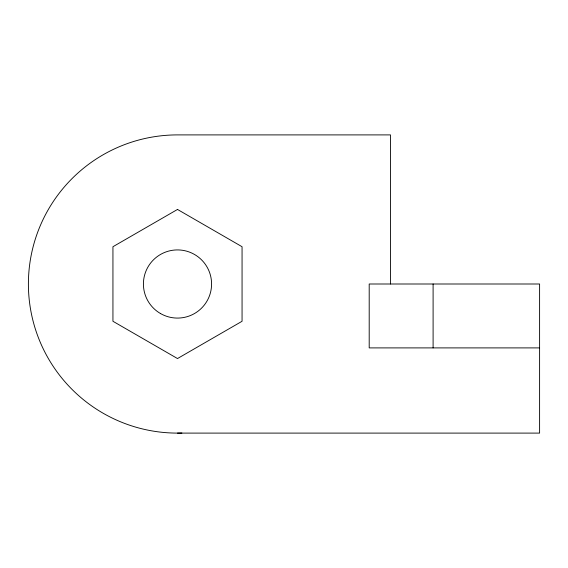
<?xml version="1.0" encoding="UTF-8"?>
<svg xmlns="http://www.w3.org/2000/svg" width="568" height="568" viewBox="0 0 568 568"><rect width="100%" height="100%" fill="white"/><g stroke="black" fill="none" stroke-linecap="round" stroke-linejoin="round"><path stroke-width="0.85" d="M539.6 347.9L369.2 347.9L369.2 284L539.6 284L539.6 433.1L177.5 433.1M433.1 284L433.1 347.9M390.5 284L390.5 134.9L177.5 134.9A149.1 149.1 0 0 0 28.414 286.201A149.1 149.1 0 0 0 181.902 433.036M177.5 209.45L112.94 246.725L112.94 321.275L177.5 358.55L242.06 321.275L242.06 246.725L177.5 209.45M160.46 313.515A34.08 34.08 0 0 0 211.58 284A34.08 34.08 0 0 0 160.46 254.485A34.08 34.08 0 0 0 160.46 313.515"/></g></svg>
